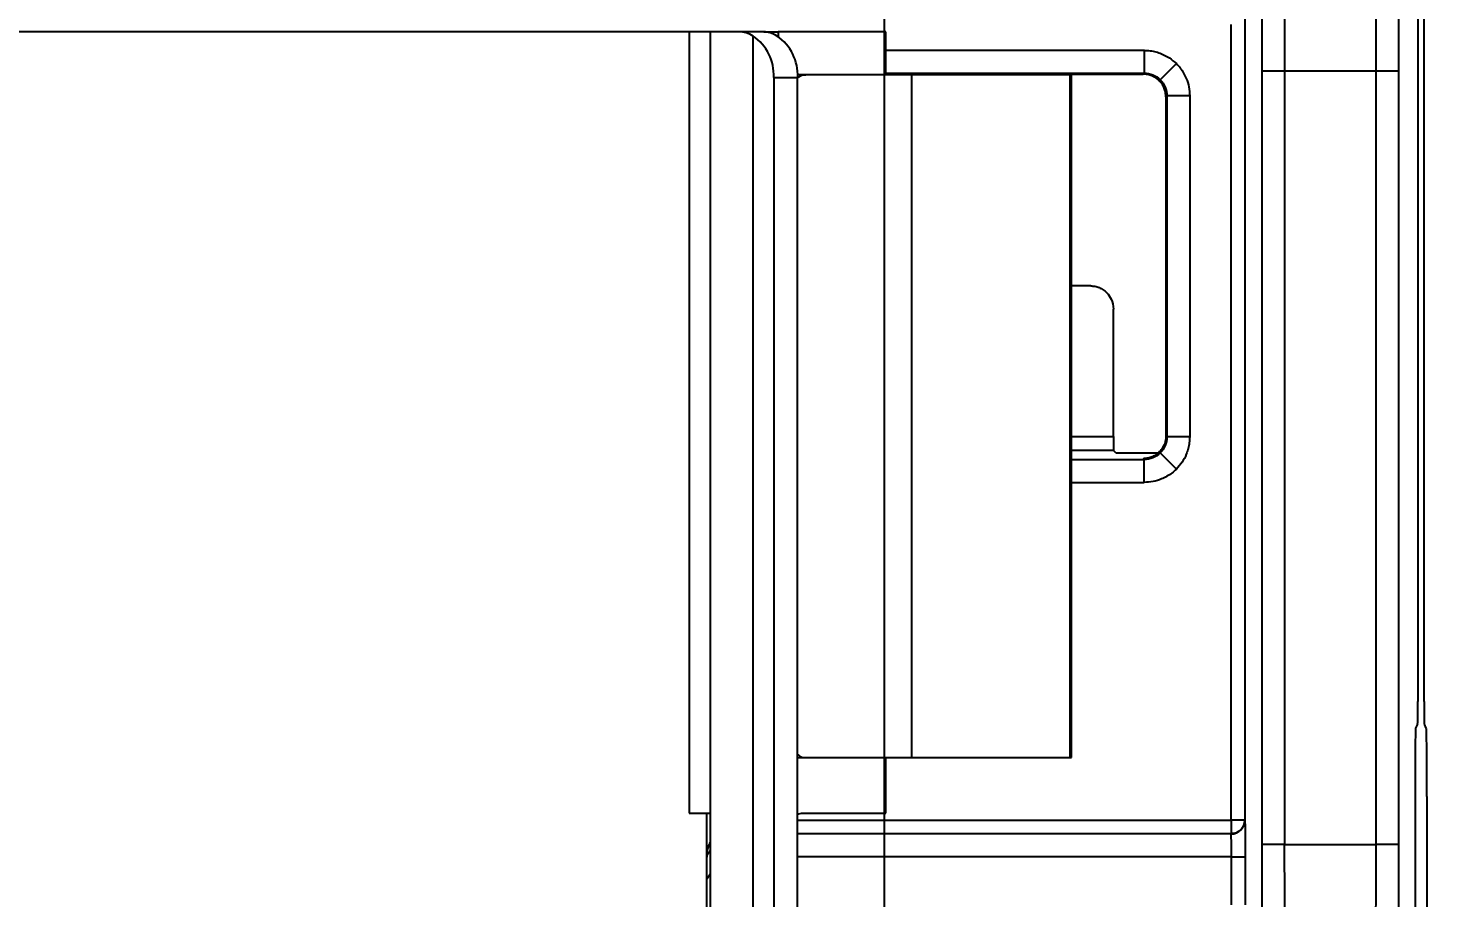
# Model space of a CAD drawing. Header units: inches. Extents: x 897.4 to 914.4, y -8.5 to 2.5.
# Drawn here: x 901.812 to 902.422, y -1.053 to -0.677 of the extents above; entities that cross this region are included whole.
import ezdxf

# ---------------------------------------------------------------- set-up
doc = ezdxf.new("R2010")
doc.units = ezdxf.units.IN
doc.header["$LTSCALE"] = 4
doc.header["$MEASUREMENT"] = 0
doc.layers.get('0').update_dxf_attribs({"linetype": 'CONTINUOUS'})
doc.layers.get('DEFPOINTS').update_dxf_attribs({"linetype": 'CONTINUOUS'})
doc.layers.add('DIMENSIONS', color=140, linetype='CONTINUOUS')
doc.styles.get("Standard").update_dxf_attribs({"font": 'romans.shx'})
doc.dimstyles.get("Standard").update_dxf_attribs({"dimtxt": 0.15, "dimasz": 0.18, "dimexe": 0.0625, "dimexo": 0.125, "dimgap": 0.0625, "dimtad": 0, "dimtih": 1, "dimtoh": 1, "dimzin": 0, "dimdsep": 46, "dimtxsty": 'Standard', "dimcen": 0.09, "dimadec": 0, "dimazin": 0, "dimtfac": 1, "dimtofl": 0, "dimtmove": 0, "dimatfit": 3, "dimfxl": 1, "dimtolj": 1, "dimtzin": 0, "dimarcsym": 0})

# ---------------------------------------------------------------- blocks, each defined once
blk = doc.blocks.new('*D13')
at = {"layer": 'DEFPOINTS', "color": 0}
for p in [(901.68601, -0.17773), (902.1819, -0.17773), (901.68601, -2.29483)]:
    blk.add_point(p, dxfattribs=at)
at = {"layer": 'DIMENSIONS', "color": 0, "lineweight": -2}
for p, q in [((901.68601, -0.30273), (901.68601, -2.35733)), ((902.1819, -0.30273), (902.1819, -2.35733)), ((901.86601, -2.29483), (902.0019, -2.29483)), ((902.1819, -2.29483), (902.3619, -2.29483))]:
    blk.add_line(p, q, dxfattribs=at)
at = {"layer": 'DIMENSIONS', "color": 0}
for points in [[(901.86601, -2.26483), (901.86601, -2.32483), (901.68601, -2.29483)], [(902.0019, -2.26483), (902.0019, -2.32483), (902.1819, -2.29483)]]:
    blk.add_solid(points, dxfattribs=at)
at = {"layer": 'DIMENSIONS', "color": 0, "insert": (902.83154, -2.29483), "char_height": 0.15, "attachment_point": 5}
blk.add_mtext('\\A1;0.50\\P [12.6]', dxfattribs=at)

msp = doc.modelspace()

# ---------------------------------------------------------------- linework, layer by layer
for p, q in [((902.41254, -0.57055), (902.41254, -0.96845)), ((902.4153, -0.96845), (902.4153, -0.57055)), ((902.33774, -0.6698), (902.33774, -1.01971)), ((902.33184, -1.01971), (902.33184, -0.67571)), ((902.09773, -0.67891), (901.77017, -0.67891)), ((902.09773, -0.67891), (902.09773, -1.0167)), ((902.10673, -0.67891), (902.09773, -0.67891)), ((902.10673, -0.67891), (902.10673, -1.18403)), ((902.11947, -0.67891), (902.10673, -0.67891)), ((902.13, -0.67891), (902.11947, -0.67891)), ((902.12536, -1.18225), (902.12536, -0.68069)), ((902.13, -0.67891), (902.13621, -0.67891)), ((902.18274, -0.67891), (902.13621, -0.67891)), ((902.13621, -0.67891), (902.13621, -0.68101)), ((902.18274, -0.69741), (902.18274, -0.67891)), ((902.18274, -0.68687), (902.2943, -0.68687)), ((902.2943, -0.68687), (902.2943, -0.69671)), ((902.30822, -0.69263), (902.30126, -0.69959)), ((902.13424, -0.69859), (902.13424, -1.16434)), ((902.13424, -0.69859), (902.14457, -0.69859)), ((902.14809, -0.69741), (902.14455, -0.69741)), ((902.14457, -1.16434), (902.14457, -0.69859)), ((902.19397, -0.69741), (902.14809, -0.69741)), ((902.18274, -0.69671), (902.2943, -0.69671)), ((902.18274, -0.69714), (902.29387, -0.69714)), ((902.19397, -0.99269), (902.19397, -0.69741)), ((902.2623, -0.69741), (902.19397, -0.69741)), ((902.2623, -0.99269), (902.2623, -0.69741)), ((902.26291, -0.69741), (902.2623, -0.69741)), ((902.26291, -0.99269), (902.26291, -0.69741)), ((902.29387, -0.69714), (902.2943, -0.69671)), ((902.34517, -0.69583), (902.34517, -1.03021)), ((902.35501, -0.69583), (902.34517, -0.69583)), ((902.35501, -0.69583), (902.35501, -1.03021)), ((902.39439, -0.69583), (902.35501, -0.69583)), ((902.39439, -0.69583), (902.39439, -1.03021)), ((902.40423, -0.69583), (902.39439, -0.69583)), ((902.40423, -0.69583), (902.40423, -1.03021)), ((902.30414, -0.70655), (902.30371, -0.70698)), ((902.30371, -0.70698), (902.30371, -0.85359)), ((902.30414, -0.70655), (902.30414, -0.85402)), ((902.31398, -0.70655), (902.30414, -0.70655)), ((902.31398, -0.70655), (902.31398, -0.85402)), ((902.2712, -0.78873), (902.26291, -0.78873)), ((902.28101, -0.85379), (902.28103, -0.79879)), ((902.26291, -0.85379), (902.28101, -0.85379)), ((902.28101, -0.85379), (902.28101, -0.85404)), ((902.30371, -0.85359), (902.30414, -0.85402)), ((902.28106, -0.85995), (902.26291, -0.85995)), ((902.28205, -0.86094), (902.28106, -0.85995)), ((902.31398, -0.85402), (902.30414, -0.85402)), ((902.26291, -0.86386), (902.2943, -0.86386)), ((902.28205, -0.86094), (902.3002, -0.86094)), ((902.2943, -0.86386), (902.29387, -0.86343)), ((902.29387, -0.86343), (902.2943, -0.86343)), ((902.2943, -0.87371), (902.2943, -0.86386)), ((902.30822, -0.86794), (902.30126, -0.86098)), ((902.26291, -0.87371), (902.2943, -0.87371)), ((902.41246, -0.97829), (902.41161, -0.97998)), ((902.41623, -0.97998), (902.41539, -0.97829)), ((902.14457, -0.99269), (902.14809, -0.99269)), ((902.14809, -0.99269), (902.19397, -0.99269)), ((902.18274, -1.0167), (902.18274, -0.99269)), ((902.19397, -0.99269), (902.2623, -0.99269)), ((902.2623, -0.99269), (902.26291, -0.99269)), ((902.41136, -1.0095), (902.41136, -1.1356)), ((902.41648, -1.0095), (902.41648, -1.07558)), ((902.09773, -1.0167), (902.10673, -1.0167)), ((902.10521, -1.0167), (902.10521, -1.03639)), ((902.14457, -1.01708), (902.14623, -1.0167)), ((902.14623, -1.0167), (902.18274, -1.0167)), ((902.14457, -1.01971), (902.33184, -1.01971)), ((902.33774, -1.01971), (902.33184, -1.01971)), ((902.33184, -1.01971), (902.33184, -1.02561)), ((902.33774, -1.01971), (902.33783, -1.01979)), ((902.33184, -1.02561), (902.14457, -1.02561)), ((902.33192, -1.0257), (902.14457, -1.0257)), ((902.33192, -1.0257), (902.33184, -1.02561)), ((902.35501, -1.03021), (902.34517, -1.03021)), ((902.35501, -1.03021), (902.39439, -1.03021)), ((902.40423, -1.03021), (902.39439, -1.03021)), ((902.10521, -1.03639), (902.10521, -1.08757)), ((902.10543, -1.03473), (902.10673, -1.03286)), ((902.33206, -1.03554), (902.14457, -1.03554)), ((902.33206, -1.0564), (902.33206, -1.03554)), ((902.33206, -1.03554), (902.33796, -1.03554)), ((902.33796, -1.03554), (902.33796, -1.0564)), ((902.10673, -1.04316), (902.10521, -1.04533)), ((902.10673, -1.0433), (902.10521, -1.04548))]:
    msp.add_line(p, q)
for centre, radius, start, end in [((902.11364, -0.69765), 0.02062, 357.38527, 55.35969), ((902.12398, -0.69765), 0.02062, 357.38531, 55.35965), ((902.33192, -1.01979), 0.00591, 270.00514, 359.99478)]:
    msp.add_arc(centre, radius, start, end)
for centre, major_axis, start_param, end_param in [((902.41246, -0.96845), (0, 0.00984), 3.159046, 4.712389), ((902.41539, -0.96845), (0, 0.00984), 1.570796, 3.124139), ((902.41162, -1.0095), (0, 0.02953), 0.017453, 1.570796), ((902.41623, -1.0095), (0, 0.02953), 4.712389, 6.265732)]:
    msp.add_ellipse(centre, major_axis=major_axis, ratio=0.008727, start_param=start_param, end_param=end_param)
for points, knots in [([(902.35448, -0.61765), (902.35449, -0.61792), (902.35452, -0.61845), (902.35456, -0.61977), (902.3546, -0.62142), (902.35464, -0.62342), (902.35468, -0.62574), (902.35471, -0.62834), (902.35474, -0.6312), (902.35477, -0.63429), (902.3548, -0.63759), (902.35483, -0.64106), (902.35485, -0.64469), (902.35487, -0.64844), (902.3549, -0.65229), (902.35492, -0.65623), (902.35493, -0.66022), (902.35495, -0.66425), (902.35496, -0.6683), (902.35497, -0.67235), (902.35498, -0.67638), (902.35499, -0.68038), (902.355, -0.68433), (902.355, -0.68823), (902.35501, -0.69205), (902.35501, -0.69458), (902.35501, -0.69583)], [0, 0, 0, 0, 0.050554, 0.100335, 0.149343, 0.197578, 0.245041, 0.291731, 0.337648, 0.382793, 0.427164, 0.470763, 0.513589, 0.555643, 0.596923, 0.637431, 0.677166, 0.716128, 0.754317, 0.791733, 0.828376, 0.864247, 0.899344, 0.933669, 0.967221, 1, 1, 1, 1]), ([(902.39492, -0.61765), (902.39485, -0.61878), (902.39478, -0.62165), (902.39465, -0.63048), (902.39459, -0.63644), (902.39449, -0.65069), (902.39446, -0.65897), (902.3944, -0.67678), (902.39439, -0.6863), (902.39439, -0.69583)], [0, 0, 0, 0, 0.25, 0.25, 0.5, 0.5, 0.75, 0.75, 1, 1, 1, 1]), ([(902.34464, -0.62742), (902.34471, -0.62841), (902.34478, -0.63092), (902.34491, -0.63865), (902.34497, -0.64387), (902.34506, -0.65633), (902.3451, -0.66358), (902.34515, -0.67916), (902.34517, -0.68749), (902.34517, -0.69583)], [0, 0, 0, 0, 0.25, 0.25, 0.5, 0.5, 0.75, 0.75, 1, 1, 1, 1]), ([(902.40476, -0.62742), (902.40475, -0.62764), (902.40472, -0.62809), (902.40468, -0.62918), (902.40464, -0.63057), (902.4046, -0.6323), (902.40454, -0.63547), (902.40447, -0.64095), (902.40438, -0.64983), (902.40432, -0.66029), (902.40427, -0.67056), (902.40425, -0.67983), (902.40424, -0.68777), (902.40423, -0.69314), (902.40423, -0.69583)], [0, 0, 0, 0, 0.048542, 0.09674, 0.144834, 0.193065, 0.241671, 0.370757, 0.500048, 0.629132, 0.758422, 0.839089, 0.919244, 1, 1, 1, 1]), ([(902.2943, -0.68687), (902.29516, -0.6869), (902.29687, -0.68696), (902.2994, -0.68749), (902.30225, -0.68845), (902.30533, -0.69005), (902.30725, -0.69177), (902.30822, -0.69263)], [0, 0, 0, 0, 0.166559, 0.332336, 0.500198, 0.749371, 1, 1, 1, 1]), ([(902.30822, -0.69263), (902.3088, -0.69326), (902.30997, -0.69452), (902.31139, -0.69668), (902.31272, -0.69937), (902.31377, -0.70268), (902.31391, -0.70526), (902.31398, -0.70655)], [0, 0, 0, 0, 0.166554, 0.332327, 0.500188, 0.749363, 1, 1, 1, 1]), ([(902.14457, -0.69879), (902.14497, -0.69846), (902.14609, -0.6975), (902.1473, -0.69745), (902.14809, -0.69741)], [0, 0, 0, 0, 0.350264, 1, 1, 1, 1]), ([(902.30371, -0.70698), (902.30368, -0.70634), (902.3036, -0.70505), (902.30302, -0.70319), (902.30211, -0.70148), (902.30087, -0.69998), (902.29937, -0.69875), (902.29766, -0.69784), (902.2958, -0.69725), (902.29451, -0.69718), (902.29387, -0.69714)], [0, 0, 0, 0, 0.125002, 0.250002, 0.375001, 0.5, 0.624999, 0.749998, 0.874998, 1, 1, 1, 1]), ([(902.2712, -0.78873), (902.27182, -0.78877), (902.27308, -0.78884), (902.27492, -0.78941), (902.27666, -0.79034), (902.27854, -0.79191), (902.28051, -0.79466), (902.28084, -0.79729), (902.28103, -0.79879)], [0, 0, 0, 0, 0.1193715, 0.2419341, 0.3678897, 0.4974239, 0.7124005, 1, 1, 1, 1]), ([(902.30371, -0.85359), (902.30368, -0.85423), (902.30362, -0.85548), (902.30308, -0.85728), (902.30221, -0.85895), (902.30102, -0.86044), (902.29955, -0.86172), (902.29788, -0.86264), (902.29611, -0.86325), (902.2949, -0.86337), (902.2943, -0.86342)], [0, 0, 0, 0, 0.126854, 0.249349, 0.372246, 0.500264, 0.628407, 0.759536, 0.879045, 1, 1, 1, 1]), ([(902.28101, -0.85404), (902.28101, -0.85456), (902.28101, -0.85558), (902.28101, -0.85702), (902.28102, -0.85843), (902.28104, -0.8597), (902.28105, -0.85987), (902.28106, -0.85995)], [0, 0, 0, 0, 0.1681952, 0.3311471, 0.5007486, 0.7495789, 1, 1, 1, 1]), ([(902.31398, -0.85402), (902.31395, -0.85488), (902.31389, -0.85659), (902.31337, -0.85913), (902.3124, -0.86197), (902.31081, -0.86505), (902.30908, -0.86698), (902.30822, -0.86794)], [0, 0, 0, 0, 0.1665593, 0.3323359, 0.5001978, 0.7493706, 1, 1, 1, 1]), ([(902.30822, -0.86794), (902.30759, -0.86852), (902.30633, -0.86969), (902.30417, -0.87111), (902.30148, -0.87244), (902.29817, -0.87349), (902.29559, -0.87363), (902.2943, -0.87371)], [0, 0, 0, 0, 0.166554, 0.332327, 0.500188, 0.749363, 1, 1, 1, 1]), ([(902.14457, -0.99131), (902.14497, -0.99165), (902.14609, -0.9926), (902.1473, -0.99266), (902.14809, -0.99269)], [0, 0, 0, 0, 0.350264, 1, 1, 1, 1]), ([(902.33774, -1.01971), (902.3377, -1.02023), (902.33763, -1.02118), (902.33714, -1.02238), (902.33659, -1.02325), (902.33567, -1.0243), (902.33443, -1.02512), (902.33311, -1.0255), (902.33248, -1.02558), (902.33212, -1.02561), (902.33194, -1.02561), (902.33184, -1.02561)], [0, 0, 0, 0, 0.1675145, 0.3068189, 0.4178439, 0.5005348, 0.7595228, 0.8831874, 0.9425533, 0.9657731, 1, 1, 1, 1]), ([(902.33783, -1.01979), (902.33783, -1.01982), (902.33784, -1.01988), (902.33786, -1.02028), (902.33789, -1.02135), (902.33792, -1.02355), (902.33794, -1.02686), (902.33795, -1.02964), (902.33796, -1.03258), (902.33796, -1.03455), (902.33796, -1.03554)], [0, 0, 0, 0, 0.079743, 0.159521, 0.240575, 0.499392, 0.627985, 0.759573, 0.879062, 1, 1, 1, 1]), ([(902.10673, -1.02943), (902.10642, -1.03006), (902.10533, -1.03221), (902.10526, -1.03466), (902.10521, -1.03639)], [0, 0, 0, 0, 0.291693, 1, 1, 1, 1]), ([(902.33206, -1.03554), (902.33203, -1.03298), (902.33201, -1.03043), (902.33197, -1.02679), (902.33194, -1.02572), (902.33192, -1.0257)], [0, 0, 0, 0, 0.5, 0.5, 1, 1, 1, 1]), ([(902.34517, -1.03021), (902.34517, -1.04403), (902.34519, -1.05784), (902.3453, -1.08251), (902.34538, -1.09335), (902.34548, -1.10155)], [0, 0, 0, 0, 0.5, 0.5, 1, 1, 1, 1]), ([(902.35574, -1.10884), (902.35564, -1.10832), (902.35555, -1.10589), (902.35537, -1.09754), (902.35529, -1.09164), (902.35515, -1.07718), (902.3551, -1.06864), (902.35503, -1.05013), (902.35501, -1.04017), (902.35501, -1.03021)], [0, 0, 0, 0, 0.25, 0.25, 0.5, 0.5, 0.75, 0.75, 1, 1, 1, 1]), ([(902.39439, -1.03021), (902.39439, -1.04017), (902.39437, -1.05013), (902.3943, -1.06864), (902.39425, -1.07718), (902.39411, -1.09164), (902.39403, -1.09754), (902.39385, -1.10589), (902.39376, -1.10832), (902.39366, -1.10884)], [0, 0, 0, 0, 0.25, 0.25, 0.5, 0.5, 0.75, 0.75, 1, 1, 1, 1]), ([(902.40423, -1.03021), (902.40423, -1.03202), (902.40423, -1.03562), (902.40423, -1.041), (902.40422, -1.04631), (902.40421, -1.05157), (902.4042, -1.05676), (902.40417, -1.06565), (902.40412, -1.07776), (902.40403, -1.09156), (902.40391, -1.10307), (902.40379, -1.1106), (902.40369, -1.11515), (902.4036, -1.11774), (902.40353, -1.11836), (902.4035, -1.11867)], [0, 0, 0, 0, 0.040373, 0.080455, 0.120394, 0.160341, 0.200447, 0.240862, 0.370379, 0.500048, 0.629567, 0.759239, 0.839661, 0.919512, 1, 1, 1, 1])]:
    msp.add_open_spline(points, degree=3, knots=knots)
for points in [[(902.12536, -0.68069), (902.12336, -0.67951), (902.12134, -0.67891), (902.11947, -0.67891)], [(902.1357, -0.68069), (902.13369, -0.6795), (902.13172, -0.67891), (902.13, -0.67891)], [(902.2943, -0.69671), (902.29689, -0.69671), (902.29943, -0.69776), (902.30126, -0.69959)], [(902.30126, -0.69959), (902.30309, -0.70143), (902.30414, -0.70396), (902.30414, -0.70655)], [(902.30414, -0.85402), (902.30414, -0.85661), (902.30309, -0.85915), (902.30126, -0.86098)], [(902.30126, -0.86098), (902.29943, -0.86281), (902.29689, -0.86386), (902.2943, -0.86386)]]:
    msp.add_open_spline(points, degree=3)

# ---------------------------------------------------------------- dimensions: what is measured, and where the dimension line sits
at = {"layer": 'DIMENSIONS'}
dim = msp.add_linear_dim(base=(901.68601, -2.29483), p1=(902.1819, -0.17773), p2=(901.68601, -0.17773), dimstyle='Standard', override={"dimpost": '\\X'}, dxfattribs=at)
dim.commit()
dim.dimension.update_dxf_attribs({"geometry": '*D13', "text_midpoint": (902.83154, -2.29483), "dimtype": 160})

doc.saveas('drawing.dxf')
